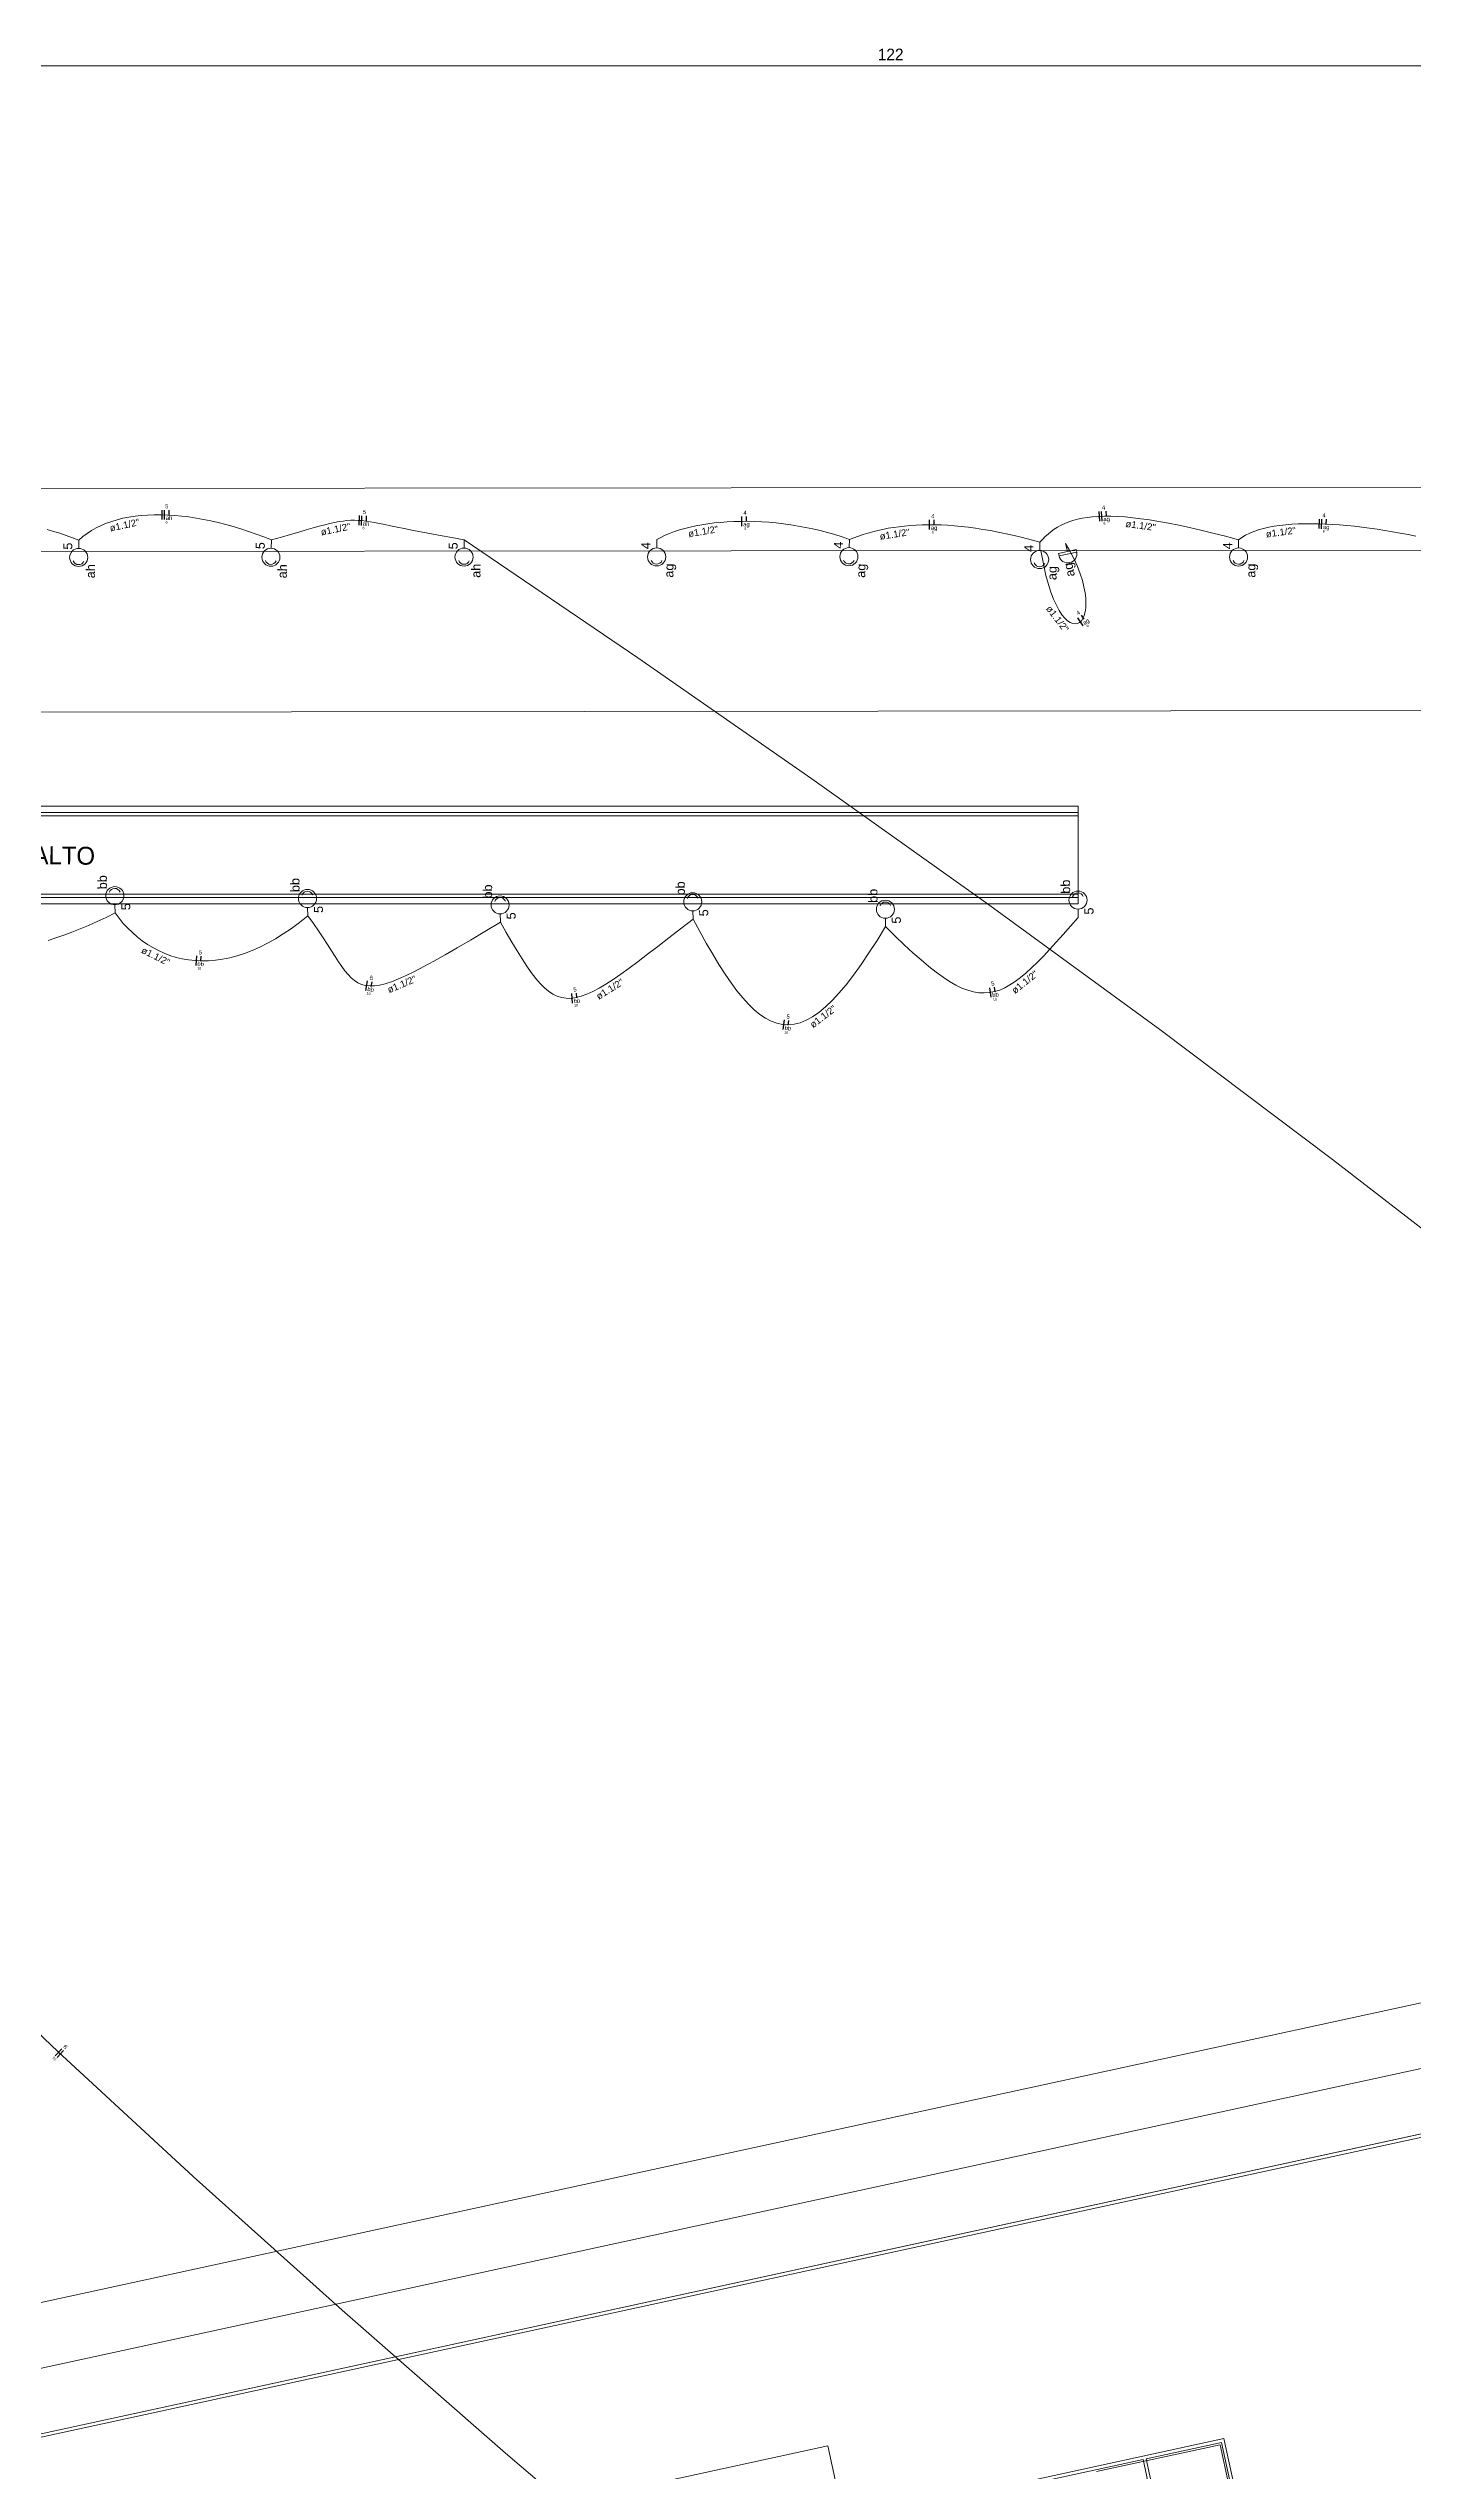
# Model space of a CAD drawing. Header units: millimetres. Extents: x -395 to 1008, y 9 to 692.
# Drawn here: x -88.37 to -67.12, y 83.32 to 121.07 of the extents above; entities that cross this region are included whole.
import ezdxf

# ---------------------------------------------------------------- set-up
doc = ezdxf.new("R2010")
doc.units = ezdxf.units.MM
doc.header["$LTSCALE"] = 0.1
doc.header["$MEASUREMENT"] = 0
doc.layers.get('0').update_dxf_attribs({"color": 5})
for name, color, linetype, lineweight in [('.10 ultra fina', 240, 'Continuous', 5), ('.15', 150, 'Continuous', 15), ('.20', 130, 'Continuous', 5), ('.25', 70, 'Continuous', 5), ('.30', 50, 'Continuous', 5), ('.40 Interno parede', 27, 'Continuous', 5)]:
    doc.layers.add(name, color=color, linetype=linetype, lineweight=lineweight)
doc.styles.add('Arial', font='arial.ttf')
doc.styles.add('MicrosoftHimalaya', font='himalaya.ttf')
doc.dimstyles.get("Standard").update_dxf_attribs({"dimtxt": 0.18, "dimasz": 0.18, "dimexe": 0.18, "dimexo": 0.0625, "dimgap": 0.09, "dimtad": 0, "dimtih": 1, "dimtoh": 1, "dimdec": 4, "dimzin": 0, "dimdsep": 46, "dimtxsty": 'Standard', "dimcen": 0.09, "dimadec": 0, "dimazin": 0, "dimtfac": 1, "dimtdec": 4, "dimtofl": 0, "dimtmove": 0, "dimatfit": 3, "dimfxl": 1, "dimtolj": 1, "dimtzin": 0, "dimarcsym": 0})

# ---------------------------------------------------------------- blocks, each defined once
blk = doc.blocks.new('_Oblique')
at = {"color": 0, "linetype": 'ByBlock', "lineweight": -2}
blk.add_line((-0.5, -0.5), (0.5, 0.5), dxfattribs=at)
blk = doc.blocks.new('*D20')
at = {"layer": '.10 ultra fina', "color": 0, "lineweight": -2, "transparency": 16777216}
for p, q in [((-136.256, 114.371), (-136.256, 120.9)), ((-14.262, 114.37), (-14.262, 120.899)), ((-136.356, 120.8), (-14.162, 120.799))]:
    blk.add_line(p, q, dxfattribs=at)
at = {"layer": 'Defpoints', "color": 0, "transparency": 16777216}
for p in [(-14.262, 120.799), (-136.256, 114.171), (-14.262, 114.17)]:
    blk.add_point(p, dxfattribs=at)
at = {"layer": '.10 ultra fina', "color": 0, "lineweight": -2, "transparency": 16777216, "xscale": 0.2, "yscale": 0.2, "zscale": 0.2}
for p, rotation in [((-136.256, 120.8), 179.9993202960368), ((-14.262, 120.799), 359.9993202960368)]:
    blk.add_blockref('_Oblique', p, dxfattribs=dict(at, rotation=rotation))
at = {"layer": '.10 ultra fina', "color": 0, "lineweight": 5, "transparency": 16777216, "insert": (-75.259, 120.979), "char_height": 0.18, "attachment_point": 5, "rotation": 359.9993}
blk.add_mtext('\\A1;122', dxfattribs=at)
blk = doc.blocks.new('eeetet')
at = {"layer": '.10 ultra fina', "color": 240, "lineweight": 5}
for p, q in [((678.938, 174.37), (556.944, 174.258)), ((652.282, 173.367), (575.287, 173.291)), ((652.287, 170.867), (575.292, 170.791)), ((620.863, 169.352), (580.864, 169.353)), ((620.863, 169.252), (580.864, 169.252)), ((620.863, 169.202), (580.864, 169.202)), ((620.863, 167.833), (620.863, 169.352)), ((620.863, 167.983), (580.864, 167.982)), ((620.863, 167.932), (580.864, 167.932)), ((620.863, 167.833), (580.864, 167.832)), ((614.482, 148.161), (628.655, 151.242)), ((628.655, 151.242), (614.482, 148.161)), ((601.498, 144.315), (627.89, 150.053)), ((627.125, 148.864), (602.687, 143.55)), ((603.127, 143.645), (626.686, 148.768)), ((603.138, 143.597), (626.696, 148.719)), ((599.928, 144.996), (614.482, 148.161)), ((614.482, 148.161), (600.308, 145.079)), ((623.131, 143.917), (608.376, 140.709)), ((608.376, 140.709), (623.131, 143.917)), ((621.92, 143.602), (623.092, 143.857)), ((626.062, 130.202), (623.092, 143.857)), ((623.131, 143.917), (629.101, 116.459)), ((623.131, 143.917), (626.111, 130.213)), ((614.032, 143.167), (616.964, 143.804)), ((616.964, 143.804), (617.219, 142.631)), ((618.695, 142.901), (621.871, 143.592)), ((623.07, 143.822), (621.145, 143.403)), ((621.871, 143.592), (622.206, 142.053)), ((621.92, 143.602), (622.255, 142.063)), ((623.07, 143.822), (626.029, 130.21))]:
    blk.add_line(p, q, dxfattribs=at)
at = {"layer": '.10 ultra fina', "color": 240, "lineweight": 5, "insert": (605.549, 168.435), "char_height": 0.27857, "width": 4.09306, "attachment_point": 9, "rotation": 359.2671, "line_spacing_factor": 0.9, "style": 'MicrosoftHimalaya'}
blk.add_mtext('PISTA DE SALTO', dxfattribs=at)
at = {"layer": '.10 ultra fina', "color": 240, "lineweight": 5}
dim = blk.add_aligned_dim(p1=(556.944, 174.258), p2=(678.938, 174.256), distance=6.629, dimstyle='Standard', override={"dimasz": 0.2, "dimexe": 0.1, "dimexo": 0.2, "dimtad": 1, "dimtih": 0, "dimtoh": 0, "dimdec": 1, "dimzin": 8, "dimblk": 'Oblique', "dimdle": 0.1, "dimadec": 1, "dimazin": 3}, dxfattribs=at)
dim.commit()
dim.dimension.update_dxf_attribs({"geometry": '*D20', "text_midpoint": (617.941, 181.066), "insert": (693.2, 60.087)})

msp = doc.modelspace()

# ---------------------------------------------------------------- linework, layer by layer
at = {"layer": '.15', "color": 150, "lineweight": 15}
for p, q in [((-87.902, 113.282), (-87.901, 113.411)), ((-84.905, 113.285), (-84.901, 113.413)), ((-81.902, 113.288), (-81.901, 113.416)), ((-78.902, 113.291), (-78.901, 113.419)), ((-75.905, 113.294), (-75.901, 113.422)), ((-72.938, 113.25), (-72.938, 113.379)), ((-72.507, 113.234), (-72.534, 113.359)), ((-69.841, 113.289), (-69.84, 113.417)), ((-72.369, 113.264), (-72.645, 113.204)), ((-72.645, 113.204), (-72.637, 113.166)), ((-72.361, 113.226), (-72.637, 113.166)), ((-72.361, 113.226), (-72.637, 113.166)), ((-72.369, 113.264), (-72.361, 113.226)), ((-87.339, 107.73), (-87.337, 107.602)), ((-84.339, 107.686), (-84.337, 107.558)), ((-78.339, 107.634), (-78.337, 107.506)), ((-72.339, 107.661), (-72.337, 107.532)), ((-81.339, 107.586), (-81.337, 107.458)), ((-75.339, 107.519), (-75.337, 107.39))]:
    msp.add_line(p, q, dxfattribs=at)
for centre in [(-87.904, 113.141), (-84.911, 113.144), (-81.903, 113.147), (-78.903, 113.15), (-75.909, 113.153), (-69.841, 113.148), (-72.939, 113.109), (-87.341, 107.871), (-84.341, 107.827), (-81.341, 107.727), (-78.341, 107.775), (-75.341, 107.66), (-72.341, 107.802)]:
    msp.add_circle(centre, 0.141, dxfattribs=at)
for centre, radius, start, end in [((-87.905, 113.117), 0.0881, 199.5375, 338.9077), ((-84.912, 113.12), 0.0881, 198.1079, 337.478), ((-81.903, 113.122), 0.0881, 199.8207, 339.1909), ((-78.904, 113.125), 0.0881, 199.7016, 339.0718), ((-75.91, 113.129), 0.0881, 198.4283, 337.7985), ((-72.939, 113.085), 0.0881, 200.1347, 339.5049), ((-72.499, 113.196), 0.141, 192.2675, 12.2675), ((-69.841, 113.123), 0.0881, 200.1193, 339.4895), ((-87.342, 107.896), 0.0881, 21.1593, 160.5295), ((-84.342, 107.852), 0.0881, 21.1657, 160.5359), ((-81.341, 107.752), 0.0881, 21.1593, 160.5295), ((-78.341, 107.8), 0.0881, 21.1604, 160.5306), ((-75.341, 107.684), 0.0881, 21.1593, 160.5295), ((-72.342, 107.826), 0.0881, 21.1604, 160.5306)]:
    msp.add_arc(centre, radius, start, end, dxfattribs=at)
at = {"layer": '.20', "color": 130, "lineweight": 20}
for points in [[(-84.901, 113.413), (-85.02, 113.461), (-85.139, 113.506), (-85.258, 113.547), (-85.377, 113.586), (-85.496, 113.622), (-85.613, 113.655), (-85.73, 113.684), (-85.847, 113.711), (-85.962, 113.734), (-86.076, 113.755), (-86.188, 113.772), (-86.3, 113.785), (-86.409, 113.795), (-86.517, 113.802), (-86.624, 113.806), (-86.728, 113.806), (-86.83, 113.802), (-86.93, 113.795), (-87.027, 113.784), (-87.122, 113.769), (-87.214, 113.751), (-87.303, 113.729), (-87.39, 113.703), (-87.473, 113.673), (-87.553, 113.64), (-87.63, 113.602), (-87.703, 113.56), (-87.773, 113.514), (-87.839, 113.465), (-87.901, 113.411)], [(-81.901, 113.416), (-82.095, 113.45), (-82.272, 113.482), (-82.434, 113.512), (-82.581, 113.54), (-82.715, 113.567), (-82.836, 113.592), (-82.946, 113.615), (-83.046, 113.636), (-83.136, 113.655), (-83.219, 113.672), (-83.295, 113.686), (-83.365, 113.698), (-83.43, 113.708), (-83.492, 113.715), (-83.552, 113.719), (-83.61, 113.721), (-83.667, 113.72), (-83.726, 113.716), (-83.787, 113.709), (-83.85, 113.699), (-83.918, 113.686), (-83.991, 113.67), (-84.071, 113.65), (-84.158, 113.627), (-84.254, 113.601), (-84.359, 113.571), (-84.476, 113.537), (-84.604, 113.5), (-84.745, 113.459), (-84.901, 113.413)], [(-75.901, 113.422), (-76.013, 113.461), (-76.126, 113.497), (-76.24, 113.529), (-76.355, 113.559), (-76.47, 113.586), (-76.585, 113.61), (-76.699, 113.631), (-76.814, 113.65), (-76.929, 113.665), (-77.042, 113.678), (-77.155, 113.689), (-77.267, 113.696), (-77.378, 113.701), (-77.487, 113.704), (-77.595, 113.703), (-77.701, 113.701), (-77.806, 113.696), (-77.908, 113.688), (-78.008, 113.678), (-78.105, 113.666), (-78.2, 113.651), (-78.291, 113.634), (-78.38, 113.615), (-78.466, 113.593), (-78.548, 113.57), (-78.626, 113.544), (-78.701, 113.516), (-78.772, 113.486), (-78.838, 113.454), (-78.901, 113.419)], [(-72.938, 113.379), (-73.073, 113.416), (-73.205, 113.45), (-73.334, 113.482), (-73.46, 113.51), (-73.584, 113.536), (-73.704, 113.559), (-73.822, 113.579), (-73.937, 113.597), (-74.049, 113.612), (-74.159, 113.624), (-74.267, 113.634), (-74.372, 113.642), (-74.474, 113.647), (-74.574, 113.649), (-74.672, 113.65), (-74.768, 113.648), (-74.861, 113.644), (-74.953, 113.638), (-75.042, 113.63), (-75.129, 113.62), (-75.214, 113.608), (-75.297, 113.595), (-75.379, 113.579), (-75.458, 113.561), (-75.536, 113.542), (-75.612, 113.521), (-75.687, 113.499), (-75.759, 113.475), (-75.831, 113.449), (-75.901, 113.422)], [(-72.938, 113.379), (-72.896, 113.423), (-72.853, 113.466), (-72.808, 113.506), (-72.761, 113.544), (-72.712, 113.58), (-72.66, 113.613), (-72.605, 113.643), (-72.547, 113.671), (-72.486, 113.696), (-72.42, 113.718), (-72.351, 113.737), (-72.277, 113.753), (-72.198, 113.766), (-72.114, 113.775), (-72.025, 113.781), (-71.93, 113.784), (-71.829, 113.784), (-71.722, 113.78), (-71.609, 113.772), (-71.488, 113.76), (-71.361, 113.745), (-71.226, 113.725), (-71.083, 113.702), (-70.932, 113.674), (-70.773, 113.642), (-70.605, 113.606), (-70.428, 113.566), (-70.242, 113.521), (-70.046, 113.471), (-69.84, 113.417)], [(-67.08, 113.472), (-67.201, 113.497), (-67.322, 113.519), (-67.442, 113.541), (-67.563, 113.561), (-67.683, 113.58), (-67.802, 113.597), (-67.921, 113.612), (-68.038, 113.626), (-68.154, 113.638), (-68.269, 113.648), (-68.382, 113.656), (-68.493, 113.662), (-68.602, 113.666), (-68.709, 113.667), (-68.813, 113.667), (-68.914, 113.664), (-69.012, 113.658), (-69.107, 113.65), (-69.199, 113.64), (-69.288, 113.627), (-69.372, 113.611), (-69.453, 113.592), (-69.529, 113.571), (-69.601, 113.546), (-69.668, 113.519), (-69.731, 113.488), (-69.788, 113.454), (-69.84, 113.417)], [(-87.901, 113.411), (-87.999, 113.448), (-88.098, 113.484), (-88.197, 113.517), (-88.297, 113.547), (-88.397, 113.575)], [(-81.901, 113.416), (-79.195, 111.579), (-76.484, 109.694), (-73.773, 107.762), (-71.069, 105.784), (-68.377, 103.761), (-65.705, 101.692), (-63.059, 99.578), (-60.446, 97.421), (-57.87, 95.221), (-55.34, 92.978), (-52.861, 90.692), (-50.44, 88.366), (-48.083, 85.998), (-45.796, 83.59), (-43.586, 81.142)], [(-72.534, 113.359), (-72.462, 113.235), (-72.401, 113.115), (-72.349, 112.999), (-72.307, 112.888), (-72.273, 112.783), (-72.248, 112.684), (-72.231, 112.591), (-72.221, 112.505), (-72.218, 112.427), (-72.221, 112.355), (-72.23, 112.292), (-72.245, 112.237), (-72.265, 112.192), (-72.289, 112.155), (-72.318, 112.128), (-72.35, 112.112), (-72.385, 112.106), (-72.423, 112.111), (-72.463, 112.127), (-72.505, 112.155), (-72.547, 112.196), (-72.591, 112.249), (-72.635, 112.316), (-72.678, 112.396), (-72.721, 112.49), (-72.763, 112.598), (-72.803, 112.722), (-72.841, 112.86), (-72.876, 113.015), (-72.918, 113.249)], [(-87.337, 107.602), (-87.478, 107.533), (-87.616, 107.468), (-87.751, 107.408), (-87.883, 107.352), (-88.011, 107.301), (-88.137, 107.254), (-88.26, 107.213), (-88.379, 107.175)], [(-84.337, 107.558), (-84.465, 107.455), (-84.592, 107.361), (-84.717, 107.275), (-84.841, 107.198), (-84.964, 107.13), (-85.084, 107.069), (-85.204, 107.016), (-85.321, 106.971), (-85.437, 106.934), (-85.551, 106.904), (-85.663, 106.881), (-85.773, 106.865), (-85.881, 106.856), (-85.987, 106.854), (-86.091, 106.859), (-86.192, 106.87), (-86.291, 106.887), (-86.388, 106.91), (-86.482, 106.939), (-86.574, 106.974), (-86.663, 107.015), (-86.749, 107.061), (-86.833, 107.112), (-86.914, 107.168), (-86.992, 107.229), (-87.067, 107.295), (-87.14, 107.365), (-87.209, 107.44), (-87.274, 107.519), (-87.337, 107.602)], [(-84.337, 107.558), (-84.249, 107.436), (-84.169, 107.321), (-84.096, 107.212), (-84.029, 107.109), (-83.968, 107.013), (-83.912, 106.924), (-83.858, 106.842), (-83.807, 106.768), (-83.758, 106.701), (-83.709, 106.641), (-83.659, 106.59), (-83.608, 106.548), (-83.555, 106.513), (-83.498, 106.488), (-83.437, 106.471), (-83.371, 106.464), (-83.298, 106.466), (-83.218, 106.478), (-83.13, 106.499), (-83.032, 106.531), (-82.924, 106.574), (-82.806, 106.626), (-82.675, 106.69), (-82.531, 106.765), (-82.373, 106.851), (-82.199, 106.948), (-82.01, 107.057), (-81.804, 107.178), (-81.58, 107.312), (-81.337, 107.458)], [(-81.337, 107.458), (-81.245, 107.297), (-81.159, 107.148), (-81.077, 107.011), (-81, 106.886), (-80.926, 106.773), (-80.855, 106.672), (-80.786, 106.582), (-80.719, 106.504), (-80.652, 106.437), (-80.586, 106.382), (-80.519, 106.338), (-80.452, 106.305), (-80.383, 106.283), (-80.311, 106.272), (-80.237, 106.271), (-80.159, 106.282), (-80.077, 106.303), (-79.99, 106.335), (-79.898, 106.377), (-79.799, 106.43), (-79.694, 106.493), (-79.581, 106.566), (-79.461, 106.649), (-79.331, 106.742), (-79.192, 106.845), (-79.044, 106.958), (-78.885, 107.081), (-78.714, 107.213), (-78.532, 107.354), (-78.337, 107.506)], [(-78.337, 107.506), (-78.232, 107.312), (-78.13, 107.129), (-78.03, 106.958), (-77.933, 106.798), (-77.838, 106.65), (-77.745, 106.514), (-77.653, 106.39), (-77.563, 106.279), (-77.474, 106.18), (-77.385, 106.094), (-77.297, 106.021), (-77.209, 105.961), (-77.12, 105.915), (-77.032, 105.882), (-76.942, 105.863), (-76.852, 105.858), (-76.761, 105.868), (-76.668, 105.892), (-76.573, 105.931), (-76.477, 105.984), (-76.378, 106.053), (-76.276, 106.137), (-76.172, 106.237), (-76.064, 106.353), (-75.953, 106.484), (-75.838, 106.632), (-75.72, 106.797), (-75.597, 106.978), (-75.469, 107.175), (-75.337, 107.39)], [(-75.337, 107.39), (-75.187, 107.242), (-75.046, 107.106), (-74.912, 106.982), (-74.785, 106.87), (-74.665, 106.769), (-74.551, 106.679), (-74.443, 106.601), (-74.34, 106.534), (-74.242, 106.478), (-74.148, 106.432), (-74.057, 106.397), (-73.97, 106.373), (-73.885, 106.359), (-73.802, 106.355), (-73.721, 106.36), (-73.641, 106.376), (-73.561, 106.401), (-73.481, 106.436), (-73.401, 106.48), (-73.32, 106.533), (-73.237, 106.595), (-73.152, 106.666), (-73.065, 106.746), (-72.974, 106.834), (-72.88, 106.93), (-72.782, 107.035), (-72.679, 107.148), (-72.571, 107.268), (-72.457, 107.396), (-72.337, 107.532)], [(-90.162, 91.695), (-88.231, 89.862), (-86.119, 87.913), (-83.803, 85.832), (-81.257, 83.604), (-78.458, 81.216), (-75.381, 78.651), (-72.002, 75.895), (-68.297, 72.934), (-64.241, 69.752), (-59.81, 66.335), (-54.98, 62.668), (-49.726, 58.736), (-44.025, 54.524), (-37.852, 50.017), (-31.182, 45.201), (-23.992, 40.061)]]:
    msp.add_lwpolyline(points, dxfattribs=at)
at = {"layer": '.25', "color": 70, "lineweight": 25}
for p, q in [((-86.606, 113.73), (-86.604, 113.88)), ((-86.569, 113.73), (-86.566, 113.88)), ((-86.496, 113.804), (-86.495, 113.879)), ((-83.537, 113.643), (-83.529, 113.793)), ((-83.499, 113.641), (-83.492, 113.791)), ((-83.424, 113.713), (-83.421, 113.787)), ((-77.575, 113.629), (-77.577, 113.779)), ((-77.505, 113.705), (-77.506, 113.78)), ((-74.653, 113.575), (-74.654, 113.725)), ((-74.583, 113.651), (-74.583, 113.726)), ((-72.003, 113.708), (-72.01, 113.857)), ((-71.965, 113.709), (-71.973, 113.859)), ((-71.898, 113.788), (-71.902, 113.863)), ((-68.585, 113.59), (-68.581, 113.74)), ((-68.548, 113.589), (-68.544, 113.739)), ((-68.475, 113.662), (-68.473, 113.737)), ((-72.259, 112.078), (-72.346, 112.2)), ((-72.245, 112.181), (-72.289, 112.242)), ((-86.077, 106.783), (-86.066, 106.932)), ((-86.001, 106.852), (-85.995, 106.927)), ((-83.432, 106.394), (-83.405, 106.542)), ((-83.349, 106.455), (-83.335, 106.529)), ((-80.213, 106.198), (-80.223, 106.347)), ((-80.147, 106.277), (-80.152, 106.352)), ((-73.693, 106.289), (-73.712, 106.437)), ((-73.632, 106.372), (-73.642, 106.447)), ((-76.934, 105.786), (-76.914, 105.935)), ((-76.853, 105.851), (-76.844, 105.926)), ((-88.269, 89.795), (-88.166, 89.904)), ((-88.241, 89.769), (-88.139, 89.879))]:
    msp.add_line(p, q, dxfattribs=at)

# ---------------------------------------------------------------- block references
at = {"layer": '.30'}
msp.add_blockref('eeetet', (-693.2, -60.087), dxfattribs=at)

# ---------------------------------------------------------------- texts
at = {"layer": '.40 Interno parede', "color": 27, "attachment_point": 8, "line_spacing_factor": 0.9, "style": 'Arial'}
for s, insert, char_height, width, rotation in [('ø1.1/2"', (-87.177, 113.592), 0.1059, 0.92508, 12.5425), ('5', (-86.532, 113.905), 0.0653, 0.10011, 359.0961), ('6', (-86.536, 113.669), 0.0406, 0.06118, 359.0961), ('ah', (-86.497, 113.725), 0.0653, 0.20021, 359.0961), ('ø1.1/2"', (-83.892, 113.527), 0.1059, 0.92508, 11.7298), ('5', (-83.457, 113.816), 0.0653, 0.10011, 357.0391), ('ah', (-83.429, 113.635), 0.0653, 0.20021, 357.0391), ('ag', (-77.504, 113.605), 0.0653, 0.20021, 0.7404), ('4', (-77.526, 113.806), 0.0653, 0.10011, 0.7404), ('4', (-74.602, 113.751), 0.0653, 0.10011, 0.3394), ('4', (-71.941, 113.887), 0.0653, 0.10011, 2.8375), ('6', (-71.929, 113.651), 0.0406, 0.06118, 2.8375), ('ag', (-71.893, 113.688), 0.0653, 0.20021, 2.8375), ('ø1.1/2"', (-71.373, 113.583), 0.1059, 0.92508, 352.4268), ('4', (-68.51, 113.765), 0.0653, 0.10011, 358.5517), ('5', (-88.001, 113.316), 0.141, 0.2169, 89.2215), ('5', (-85.004, 113.322), 0.141, 0.2169, 87.7948), ('6', (-83.469, 113.579), 0.0406, 0.06118, 357.0391), ('5', (-82.001, 113.321), 0.141, 0.2169, 89.508), ('4', (-79.001, 113.324), 0.141, 0.2169, 89.3876), ('ø1.1/2"', (-78.17, 113.492), 0.1059, 0.92508, 9.6385), ('6', (-77.522, 113.569), 0.0406, 0.06118, 0.7404), ('4', (-76.003, 113.33), 0.141, 0.2169, 88.1157), ('ø1.1/2"', (-75.188, 113.449), 0.1059, 0.92508, 8.7046), ('ag', (-74.582, 113.551), 0.0653, 0.20021, 0.3394), ('6', (-74.601, 113.515), 0.0406, 0.06118, 0.3394), ('4', (-73.038, 113.283), 0.141, 0.2169, 89.8174), ('4', (-69.94, 113.322), 0.141, 0.2169, 89.8059), ('ø1.1/2"', (-69.175, 113.48), 0.1059, 0.92508, 7.4727), ('6', (-68.516, 113.528), 0.0406, 0.06118, 358.5517), ('ag', (-68.477, 113.562), 0.0653, 0.20021, 358.5517), ('ah', (-87.647, 112.926), 0.1412, 0.4338, 89.2215), ('ah', (-84.659, 112.923), 0.1412, 0.4338, 87.7948), ('ah', (-81.645, 112.933), 0.1412, 0.4338, 89.508), ('ag', (-78.599, 112.935), 0.1412, 0.4338, 89.3876), ('ag', (-75.61, 112.931), 0.1412, 0.4338, 88.1157), ('ag', (-72.633, 112.897), 0.1412, 0.4338, 89.8174), ('ag', (-72.37, 112.972), 0.1412, 0.4338, 102.2677), ('ag', (-69.536, 112.935), 0.1412, 0.4338, 89.8059), ('ø1.1/2"', (-72.705, 112.152), 0.1059, 0.92508, 307.6387), ('4', (-72.319, 112.252), 0.0653, 0.10011, 35.6098), ('ag', (-72.187, 112.099), 0.0653, 0.20021, 35.6098), ('6', (-72.182, 112.06), 0.0406, 0.06118, 35.6098), ('bb', (-87.463, 108.081), 0.1412, 0.4338, 90.8487), ('bb', (-84.463, 108.037), 0.1412, 0.4338, 90.8487), ('bb', (-81.463, 107.937), 0.1412, 0.4338, 90.8487), ('bb', (-78.463, 107.985), 0.1412, 0.4338, 90.8487), ('bb', (-72.463, 108.012), 0.1412, 0.4338, 90.8487), ('5', (-87.098, 107.701), 0.141, 0.2169, 90.8487), ('5', (-84.098, 107.657), 0.141, 0.2169, 90.8487), ('5', (-81.098, 107.557), 0.141, 0.2169, 90.8487), ('5', (-78.098, 107.605), 0.141, 0.2169, 90.8487), ('bb', (-75.463, 107.869), 0.1412, 0.4338, 90.8487), ('5', (-72.098, 107.632), 0.141, 0.2169, 90.8487), ('5', (-75.098, 107.49), 0.141, 0.2169, 90.8487), ('ø1.1/2"', (-86.73, 106.878), 0.1059, 0.92508, 333.8401), ('5', (-86.012, 106.954), 0.0653, 0.10011, 355.7041), ('10', (-86.03, 106.719), 0.0406, 0.12235, 355.7041), ('bb', (-86.007, 106.774), 0.0653, 0.20021, 355.7041), ('5', (-83.349, 106.557), 0.0653, 0.10011, 349.4761), ('ø1.1/2"', (-82.851, 106.439), 0.1059, 0.92508, 22.7355), ('ø1.1/2"', (-79.602, 106.369), 0.1059, 0.92508, 31.9257), ('5', (-73.664, 106.47), 0.0653, 0.10011, 7.5415), ('ø1.1/2"', (-73.136, 106.481), 0.1059, 0.92508, 38.4001), ('10', (-83.392, 106.325), 0.0406, 0.12235, 349.4761), ('bb', (-83.363, 106.378), 0.0653, 0.20021, 349.4761), ('5', (-80.173, 106.377), 0.0653, 0.10011, 3.8631), ('bb', (-80.142, 106.199), 0.0653, 0.20021, 3.8631), ('10', (-80.157, 106.142), 0.0406, 0.12235, 3.8631), ('ø1.1/2"', (-76.278, 105.944), 0.1059, 0.92508, 37.3573), ('bb', (-73.622, 106.294), 0.0653, 0.20021, 7.5415), ('10', (-73.633, 106.235), 0.0406, 0.12235, 7.5415), ('10', (-76.89, 105.719), 0.0406, 0.12235, 352.53), ('bb', (-76.863, 105.773), 0.0653, 0.20021, 352.53), ('5', (-76.859, 105.954), 0.0653, 0.10011, 352.53), ('6', (-88.134, 89.911), 0.0653, 0.10011, 316.9264), ('10', (-88.296, 89.738), 0.0406, 0.12235, 316.9264)]:
    msp.add_mtext(s, dxfattribs=dict(at, insert=insert, char_height=char_height, width=width, rotation=rotation))

doc.saveas('drawing.dxf')
